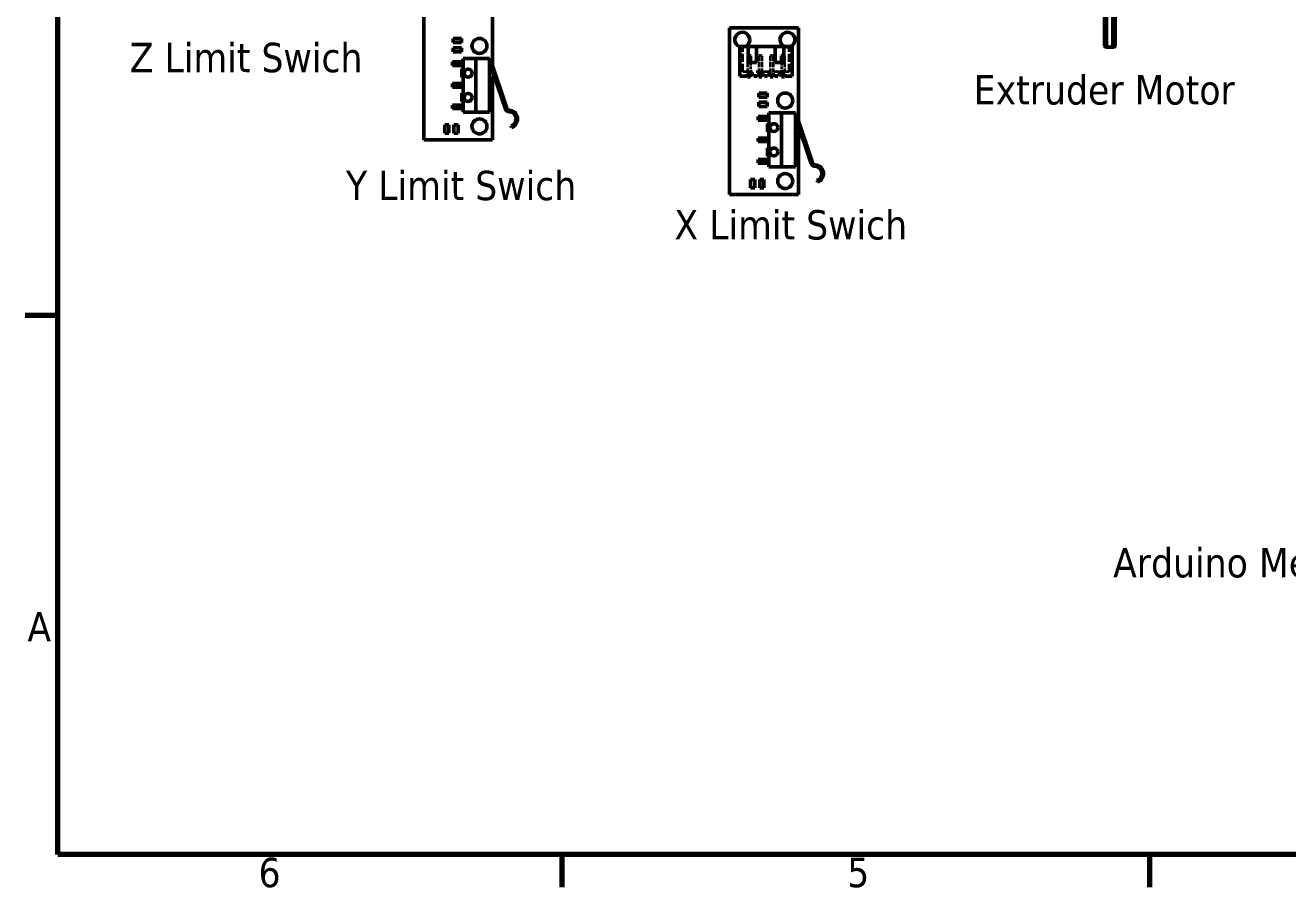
# Model space of a CAD drawing. Header units: millimetres. Extents: x 0 to 420, y 0 to 297.
# Drawn here: x 6.1 to 156.4, y 6 to 108.8 of the extents above; entities that cross this region are included whole.
import ezdxf

# ---------------------------------------------------------------- set-up
doc = ezdxf.new("R2010")
doc.units = ezdxf.units.MM
doc.linetypes.add('DASHED', pattern=[0.2068, 0.1655, -0.0413])
for name, color, linetype, lineweight in [('Border (ISO)', 7, 'Continuous', 70), ('Hidden (ISO)', 7, 'DASHED', 35), ('Symbol (ISO)', 7, 'Continuous', 25), ('Visible (ISO)', 7, 'Continuous', 50)]:
    doc.layers.add(name, color=color, linetype=linetype, lineweight=lineweight)
doc.styles.add('Note Text (ISO)', font='tahoma.ttf')
doc.dimstyles.new('Default - Method 1b (ISO)$7', dxfattribs={"dimtxt": 3.5, "dimasz": 2.5, "dimexe": 3.175, "dimexo": 0, "dimgap": 0.762, "dimtad": 1, "dimtoh": 1, "dimrnd": 1e-08, "dimtxsty": 'Note Text (ISO)', "dimcen": 0.09, "dimdle": 10, "dimclrd": 256, "dimclre": 256, "dimclrt": 256, "dimazin": 2, "dimtfac": 1, "dimtmove": 0, "dimatfit": 3, "dimfxl": 1, "dimtolj": 1, "dimlwd": -1, "dimlwe": -1, "dimarcsym": 0})

# ---------------------------------------------------------------- blocks, each defined once
blk = doc.blocks.new('Borders Default Border')
at = {"layer": 'Border (ISO)'}
for p, q in [((10, 74.25), (6.1, 74.25)), ((70, 10), (70, 6.1)), ((140, 10), (140, 6.1))]:
    blk.add_line(p, q, dxfattribs=at)
at = {"layer": 'Border (ISO)', "flags": 128}
blk.add_lwpolyline([(10, 10), (10, 287), (410, 287), (410, 10), (10, 10)], dxfattribs=at)
at = {"layer": 'Border (ISO)', "char_height": 3.5, "attachment_point": 7, "style": 'Note Text (ISO)'}
for s, insert in [('A', (6.36, 35.38)), ('6', (33.88, 6.03)), ('5', (103.98, 6.03))]:
    blk.add_mtext(s, dxfattribs=dict(at, insert=insert))

msp = doc.modelspace()

# ---------------------------------------------------------------- linework, layer by layer
at = {"layer": 'Hidden (ISO)', "ltscale": 5.749302}
for p, q in [((91.54, 103.26), (91.54, 106.28)), ((97.07, 103.26), (97.07, 106.28))]:
    msp.add_line(p, q, dxfattribs=at)
at = {"layer": 'Hidden (ISO)', "ltscale": 0.288426}
for p, q in [((92.19, 105.24), (92.11, 105.16)), ((96.51, 105.16), (96.42, 105.24))]:
    msp.add_line(p, q, dxfattribs=at)
at = {"layer": 'Hidden (ISO)', "ltscale": 0.329644}
for p, q in [((93.56, 105.26), (93.46, 105.16)), ((93.81, 105.16), (93.71, 105.26)), ((94.91, 105.26), (94.81, 105.16)), ((95.16, 105.16), (95.06, 105.26)), ((92.11, 103.01), (92.21, 102.91)), ((92.21, 102.76), (92.11, 102.66)), ((92.46, 103.01), (92.36, 102.91)), ((92.36, 102.76), (92.46, 102.66)), ((93.46, 103.01), (93.56, 102.91)), ((93.56, 102.76), (93.46, 102.66)), ((93.81, 103.01), (93.71, 102.91)), ((93.71, 102.76), (93.81, 102.66)), ((94.81, 103.01), (94.91, 102.91)), ((94.91, 102.76), (94.81, 102.66)), ((95.16, 103.01), (95.06, 102.91)), ((95.06, 102.76), (95.16, 102.66)), ((96.16, 103.01), (96.26, 102.91)), ((96.26, 102.76), (96.16, 102.66)), ((96.51, 103.01), (96.41, 102.91)), ((96.41, 102.76), (96.51, 102.66)), ((93.39, 97.96), (93.49, 97.86)), ((93.82, 97.96), (93.72, 97.86)), ((93.49, 97.63), (93.39, 97.53)), ((93.72, 97.63), (93.82, 97.53)), ((93.39, 95.38), (93.49, 95.28)), ((93.49, 95.06), (93.39, 94.96)), ((93.82, 95.38), (93.72, 95.28)), ((93.72, 95.06), (93.82, 94.96)), ((93.39, 92.81), (93.49, 92.71)), ((93.49, 92.48), (93.39, 92.38)), ((93.82, 92.81), (93.72, 92.71)), ((93.72, 92.48), (93.82, 92.38))]:
    msp.add_line(p, q, dxfattribs=at)
at = {"layer": 'Hidden (ISO)', "ltscale": 0.285466}
for p, q in [((93.56, 105.26), (93.71, 105.26)), ((94.91, 105.26), (95.06, 105.26)), ((92.21, 102.76), (92.21, 102.91)), ((92.21, 102.91), (92.36, 102.91)), ((92.36, 102.76), (92.21, 102.76)), ((92.36, 102.91), (92.36, 102.76)), ((93.56, 102.76), (93.56, 102.91)), ((93.56, 102.91), (93.71, 102.91)), ((93.71, 102.76), (93.56, 102.76)), ((93.71, 102.91), (93.71, 102.76)), ((94.91, 102.76), (94.91, 102.91)), ((94.91, 102.91), (95.06, 102.91)), ((95.06, 102.76), (94.91, 102.76)), ((95.06, 102.91), (95.06, 102.76)), ((96.26, 102.76), (96.26, 102.91)), ((96.26, 102.91), (96.41, 102.91)), ((96.41, 102.76), (96.26, 102.76)), ((96.41, 102.91), (96.41, 102.76))]:
    msp.add_line(p, q, dxfattribs=at)
at = {"layer": 'Hidden (ISO)', "ltscale": 3.617074}
for p, q in [((92.11, 105.16), (92.11, 103.26)), ((93.46, 105.16), (93.46, 103.26)), ((93.81, 105.16), (93.81, 103.26)), ((94.81, 105.16), (94.81, 103.26)), ((95.16, 105.16), (95.16, 103.26)), ((96.51, 105.16), (96.51, 103.26))]:
    msp.add_line(p, q, dxfattribs=at)
at = {"layer": 'Hidden (ISO)', "ltscale": 0.16648}
for p, q in [((92.19, 105.16), (92.11, 105.16)), ((96.51, 105.16), (96.42, 105.16))]:
    msp.add_line(p, q, dxfattribs=at)
at = {"layer": 'Hidden (ISO)', "ltscale": 2.132129}
for p, q in [((92.46, 104.38), (92.46, 103.26)), ((96.16, 104.38), (96.16, 103.26))]:
    msp.add_line(p, q, dxfattribs=at)
at = {"layer": 'Hidden (ISO)', "ltscale": 0.666221}
for p, q in [((93.81, 105.16), (93.46, 105.16)), ((95.16, 105.16), (94.81, 105.16))]:
    msp.add_line(p, q, dxfattribs=at)
at = {"layer": 'Hidden (ISO)', "ltscale": 10.51826}
msp.add_line((97.07, 103.26), (91.54, 103.26), dxfattribs=at)
at = {"layer": 'Hidden (ISO)', "ltscale": 0.42825}
for p, q in [((93.49, 97.63), (93.49, 97.86)), ((93.49, 97.86), (93.72, 97.86)), ((93.72, 97.86), (93.72, 97.63)), ((93.72, 97.63), (93.49, 97.63)), ((93.49, 95.06), (93.49, 95.28)), ((93.49, 95.28), (93.72, 95.28)), ((93.72, 95.06), (93.49, 95.06)), ((93.72, 95.28), (93.72, 95.06)), ((93.49, 92.48), (93.49, 92.71)), ((93.49, 92.71), (93.72, 92.71)), ((93.72, 92.48), (93.49, 92.48)), ((93.72, 92.71), (93.72, 92.48))]:
    msp.add_line(p, q, dxfattribs=at)
at = {"layer": 'Hidden (ISO)', "ltscale": 0.809005}
for p, q in [((93.82, 97.96), (93.82, 97.53)), ((93.82, 95.38), (93.82, 94.96)), ((93.82, 92.81), (93.82, 92.38))]:
    msp.add_line(p, q, dxfattribs=at)
at = {"layer": 'Hidden (ISO)', "ltscale": 0.159922}
msp.add_line((97.74, 98.16), (97.82, 98.18), dxfattribs=at)
at = {"layer": 'Hidden (ISO)', "ltscale": 0.475844}
msp.add_line((97.82, 97.92), (97.74, 98.16), dxfattribs=at)
at = {"layer": 'Hidden (ISO)', "ltscale": 1.045307}
msp.add_line((98.17, 96.88), (98.17, 97.43), dxfattribs=at)
at = {"layer": 'Hidden (ISO)', "ltscale": 1.142165}
msp.add_line((98.17, 96.07), (98.17, 96.67), dxfattribs=at)
at = {"layer": 'Hidden (ISO)', "ltscale": 0.333061}
msp.add_line((98.99, 94.44), (99.15, 94.49), dxfattribs=at)
at = {"layer": 'Hidden (ISO)', "ltscale": 1.235248}
msp.add_arc((91.49, 107.1), 0.894, 250.8118, 292.4106, dxfattribs=at)
at = {"layer": 'Hidden (ISO)', "ltscale": 1.330945}
msp.add_arc((96.87, 107.1), 0.894, 247.5894, 292.4106, dxfattribs=at)
at = {"layer": 'Visible (ISO)'}
for p, q in [((53.55, 115), (53.55, 95.15)), ((61.75, 103.93), (61.75, 115)), ((134.63, 106.35), (134.63, 111.97)), ((135.88, 106.35), (135.88, 111.97)), ((134.88, 110.72), (134.88, 106.35)), ((135.63, 110.72), (135.63, 106.35)), ((98.17, 108.5), (89.97, 108.5)), ((89.97, 108.5), (89.97, 88.65)), ((98.17, 97.43), (98.17, 108.5)), ((58.05, 107.25), (57.05, 107.25)), ((57.05, 107.25), (57.05, 106.75)), ((57.05, 106.75), (58.05, 106.75)), ((58.05, 106.75), (58.05, 107.25)), ((58.05, 106.15), (57.05, 106.15)), ((57.05, 106.15), (57.05, 105.65)), ((57.05, 105.65), (58.05, 105.65)), ((58.05, 105.65), (58.05, 106.15)), ((92.19, 106.28), (91.19, 106.28)), ((91.19, 106.28), (91.19, 102.76)), ((93.19, 106.28), (92.19, 106.28)), ((92.19, 106.28), (92.19, 104.38)), ((92.21, 105.26), (92.19, 105.24)), ((92.21, 105.26), (92.36, 105.26)), ((92.46, 105.16), (92.36, 105.26)), ((95.42, 106.28), (93.19, 106.28)), ((93.19, 104.38), (93.19, 106.28)), ((96.42, 106.28), (95.42, 106.28)), ((95.42, 106.28), (95.42, 104.38)), ((96.26, 105.26), (96.16, 105.16)), ((96.26, 105.26), (96.41, 105.26)), ((96.42, 105.24), (96.41, 105.26)), ((97.42, 106.28), (96.42, 106.28)), ((96.42, 104.38), (96.42, 106.28)), ((97.42, 102.76), (97.42, 106.28)), ((134.88, 106.35), (134.63, 106.35)), ((134.76, 106.22), (134.63, 106.35)), ((135.76, 106.22), (134.76, 106.22)), ((135.88, 106.35), (135.63, 106.35)), ((135.76, 106.22), (135.88, 106.35)), ((56.98, 104.04), (56.98, 104.46)), ((56.98, 104.46), (57.69, 104.46)), ((56.98, 104.04), (57.69, 104.04)), ((57.69, 104.46), (58.24, 104.46)), ((57.69, 104.04), (58.24, 104.04)), ((58.24, 103.62), (58.24, 104.87)), ((59.74, 104.87), (58.24, 104.87)), ((59.74, 104.87), (59.74, 98.47)), ((61.4, 104.87), (59.75, 104.87)), ((59.75, 98.47), (59.75, 104.87)), ((61.4, 98.47), (61.4, 104.87)), ((61.4, 104.69), (61.49, 104.72)), ((63.28, 98.86), (61.4, 104.42)), ((63.44, 98.92), (61.49, 104.72)), ((92.46, 105.16), (92.19, 105.16)), ((92.19, 104.38), (93.19, 104.38)), ((92.46, 105.16), (92.46, 104.38)), ((95.42, 104.38), (96.42, 104.38)), ((96.16, 105.16), (96.16, 104.38)), ((96.42, 105.16), (96.16, 105.16)), ((58.09, 103.62), (58.24, 103.62)), ((58.09, 103.62), (58.09, 102.62)), ((58.24, 102.62), (58.09, 102.62)), ((58.24, 100.72), (58.24, 102.62)), ((61.53, 103.25), (61.4, 103.25)), ((61.4, 102.5), (61.53, 102.5)), ((61.75, 103.17), (61.75, 103.38)), ((61.75, 95.15), (61.75, 102.57)), ((91.19, 102.76), (92.01, 102.76)), ((92.88, 103.01), (92.01, 103.01)), ((92.01, 103.01), (92.01, 102.76)), ((92.11, 102.66), (92.11, 103.01)), ((92.46, 102.66), (92.11, 102.66)), ((92.46, 102.66), (92.46, 103.01)), ((92.88, 102.76), (92.88, 103.01)), ((92.88, 102.76), (93.25, 102.76)), ((94.12, 103.01), (93.25, 103.01)), ((93.25, 103.01), (93.25, 102.76)), ((93.46, 102.66), (93.46, 103.01)), ((93.81, 102.66), (93.46, 102.66)), ((93.81, 102.66), (93.81, 103.01)), ((94.12, 102.76), (94.12, 103.01)), ((94.12, 102.76), (94.49, 102.76)), ((95.36, 103.01), (94.49, 103.01)), ((94.49, 103.01), (94.49, 102.76)), ((94.81, 102.66), (94.81, 103.01)), ((95.16, 102.66), (94.81, 102.66)), ((95.16, 102.66), (95.16, 103.01)), ((95.36, 102.76), (95.36, 103.01)), ((95.36, 102.76), (95.73, 102.76)), ((96.6, 103.01), (95.73, 103.01)), ((95.73, 103.01), (95.73, 102.76)), ((96.16, 102.66), (96.16, 103.01)), ((96.51, 102.66), (96.16, 102.66)), ((96.51, 102.66), (96.51, 103.01)), ((96.6, 102.76), (96.6, 103.01)), ((96.6, 102.76), (97.42, 102.76)), ((56.98, 101.46), (56.98, 101.89)), ((56.98, 101.89), (57.69, 101.89)), ((56.98, 101.46), (57.69, 101.46)), ((57.69, 101.89), (58.24, 101.89)), ((57.69, 101.46), (58.24, 101.46)), ((94.47, 100.75), (93.47, 100.75)), ((93.47, 100.75), (93.47, 100.25)), ((94.47, 100.25), (94.47, 100.75)), ((56.98, 98.89), (56.98, 99.31)), ((56.98, 99.31), (57.69, 99.31)), ((57.69, 99.31), (58.24, 99.31)), ((58.09, 100.72), (58.24, 100.72)), ((58.09, 100.72), (58.09, 99.72)), ((58.24, 99.72), (58.09, 99.72)), ((58.24, 98.47), (58.24, 99.72)), ((93.47, 100.25), (94.47, 100.25)), ((94.47, 99.65), (93.47, 99.65)), ((93.47, 99.65), (93.47, 99.15)), ((94.47, 99.15), (94.47, 99.65)), ((56.98, 98.89), (57.69, 98.89)), ((57.69, 98.89), (58.24, 98.89)), ((58.24, 98.47), (59.74, 98.47)), ((59.75, 98.47), (61.4, 98.47)), ((93.39, 97.53), (93.39, 97.96)), ((93.39, 97.96), (94.1, 97.96)), ((93.47, 99.15), (94.47, 99.15)), ((94.1, 97.96), (94.65, 97.96)), ((94.65, 97.12), (94.65, 98.37)), ((96.16, 98.37), (94.65, 98.37)), ((96.16, 98.37), (96.16, 91.97)), ((97.82, 98.37), (96.16, 98.37)), ((96.16, 91.97), (96.16, 98.37)), ((97.82, 91.97), (97.82, 98.37)), ((97.82, 98.18), (97.9, 98.21)), ((99.69, 92.35), (97.82, 97.92)), ((99.85, 92.41), (97.9, 98.21)), ((56.55, 96.95), (56.05, 96.95)), ((56.05, 96.95), (56.05, 95.95)), ((56.55, 95.95), (56.55, 96.95)), ((57.65, 96.95), (57.15, 96.95)), ((57.15, 96.95), (57.15, 95.95)), ((57.65, 95.95), (57.65, 96.95)), ((64.02, 96.65), (63.96, 96.82)), ((93.39, 97.53), (94.1, 97.53)), ((94.1, 97.53), (94.65, 97.53)), ((94.5, 97.12), (94.65, 97.12)), ((94.5, 97.12), (94.5, 96.12)), ((97.94, 96.75), (97.82, 96.75)), ((98.17, 96.67), (98.17, 96.88)), ((53.55, 95.15), (61.75, 95.15)), ((56.05, 95.95), (56.55, 95.95)), ((57.15, 95.95), (57.65, 95.95)), ((93.39, 94.96), (93.39, 95.38)), ((93.39, 95.38), (94.1, 95.38)), ((93.39, 94.96), (94.1, 94.96)), ((94.1, 95.38), (94.65, 95.38)), ((94.1, 94.96), (94.65, 94.96)), ((94.65, 96.12), (94.5, 96.12)), ((94.65, 94.22), (94.65, 96.12)), ((97.82, 96), (97.94, 96)), ((98.17, 88.65), (98.17, 96.07)), ((94.5, 94.22), (94.65, 94.22)), ((94.5, 94.22), (94.5, 93.22)), ((94.65, 93.22), (94.5, 93.22)), ((94.65, 91.97), (94.65, 93.22)), ((93.39, 92.38), (93.39, 92.81)), ((93.39, 92.81), (94.1, 92.81)), ((93.39, 92.38), (94.1, 92.38)), ((94.1, 92.81), (94.65, 92.81)), ((94.1, 92.38), (94.65, 92.38)), ((94.65, 91.97), (96.16, 91.97)), ((96.16, 91.97), (97.82, 91.97)), ((92.97, 90.45), (92.47, 90.45)), ((92.47, 90.45), (92.47, 89.45)), ((92.97, 89.45), (92.97, 90.45)), ((94.07, 90.45), (93.57, 90.45)), ((93.57, 90.45), (93.57, 89.45)), ((94.07, 89.45), (94.07, 90.45)), ((100.43, 90.15), (100.38, 90.31)), ((92.47, 89.45), (92.97, 89.45)), ((93.57, 89.45), (94.07, 89.45)), ((89.97, 88.65), (98.17, 88.65))]:
    msp.add_line(p, q, dxfattribs=at)
for centre, radius in [((60.19, 106.36), 0.894), ((58.84, 103.12), 0.475), ((96.6, 99.85), 0.894), ((58.84, 100.22), 0.475), ((60.19, 96.77), 0.894), ((95.25, 96.62), 0.475), ((95.25, 93.72), 0.475), ((96.6, 90.26), 0.894)]:
    msp.add_circle(centre, radius, dxfattribs=at)
for centre, radius, start, end in [((91.49, 107.1), 0.894, 292.4106, 250.8118), ((96.87, 107.1), 0.894, 292.4106, 247.5894), ((61.53, 102.87), 0.375, 270, 90), ((63.75, 99.02), 0.5, 198.5837, 267.26), ((63.75, 99.02), 0.325, 198.5837, 267.26), ((63.68, 97.65), 1.05, 288.5837, 87.26), ((63.68, 97.65), 0.875, 288.5837, 87.26), ((97.94, 96.37), 0.375, 270, 90), ((100.16, 92.51), 0.5, 198.5837, 267.26), ((100.16, 92.51), 0.325, 198.5837, 267.26), ((100.1, 91.14), 0.875, 288.5837, 87.26), ((100.1, 91.14), 1.05, 288.5837, 87.26)]:
    msp.add_arc(centre, radius, start, end, dxfattribs=at)
for points, weights in [([(135.26, 106.22), (135.09, 106.22), (134.88, 106.35)], [5.75, 5.74999999999, 5.11111111113]), ([(135.63, 106.35), (135.43, 106.22), (135.26, 106.22)], [5.11111111113, 5.74999999999, 5.75])]:
    msp.add_rational_spline(points, weights, degree=2, dxfattribs=at)

# ---------------------------------------------------------------- block references
msp.add_blockref('Borders Default Border', (0, 0))

# ---------------------------------------------------------------- texts
at = {"layer": 'Symbol (ISO)', "char_height": 3.5, "style": 'Note Text (ISO)'}
for s, insert, width, attachment_point in [('\\fTahoma|b0|i0;Z Limit Swich', (18.54, 106.73), 28.2014, 1), ('\\fTahoma|b0|i0;Extruder Motor', (119.05, 102.88), 31.8262, 1), ('\\fTahoma|b0|i0;Y Limit Swich', (44.3, 91.48), 28.2836, 1), ('\\fTahoma|b0|i0;X Limit Swich', (83.4, 86.79), 28.3035, 1), ('\\fTahoma|b0|i0;Arduino Mega ', (164.26, 46.52), 30.7994, 3)]:
    msp.add_mtext(s, dxfattribs=dict(at, insert=insert, width=width, attachment_point=attachment_point))

# ---------------------------------------------------------------- leaders
at = {"layer": 'Symbol (ISO)', "annotation_type": 0, "has_hookline": 1, "hookline_direction": 1, "text_width": 29}
msp.add_leader([(236.93, 65.46), (167.52, 44.77), (165.02, 44.77)], dimstyle='Default - Method 1b (ISO)$7', override={"dimtad": 0}, dxfattribs=at)

doc.saveas('drawing.dxf')
